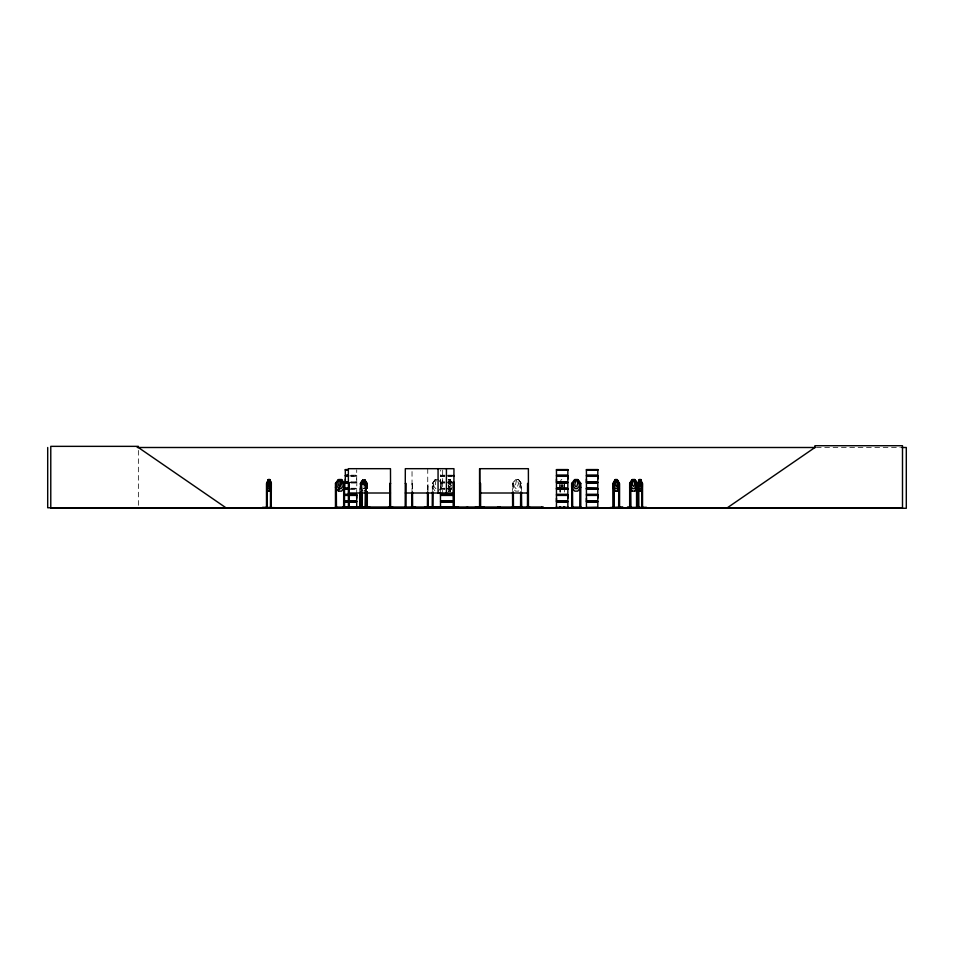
<?xml version="1.0" encoding="UTF-8"?>
<svg xmlns="http://www.w3.org/2000/svg" width="954" height="954" viewBox="0 0 954 954"><rect width="100%" height="100%" fill="white"/><g stroke="black" fill="none" stroke-linecap="round" stroke-linejoin="round"><path stroke-width="0.72" stroke-dasharray="4.77 3.58" d="M356.689 479.099L356.748 475.509L351.012 475.569M440.665 479.099L440.653 481.925L440.593 475.974L444.838 475.915M442.68 470.131L442.68 481.961L442.68 479.099M356.689 494.303L356.82 482.366M444.862 475.187L440.653 475.283L440.665 470.131M440.569 475.915L440.653 475.283M442.68 481.961L442.668 494.303M361.256 490.606L361.256 483.463L361.936 483.141L361.936 490.606M365.692 483.118L365.716 490.606L365.561 483.165M366.837 483.261L366.658 490.606M433.223 483.32L433.152 490.606M440.498 483.416L440.426 490.606M513.431 483.32L512.536 483.463L512.405 487.279L515.446 491.131L518.535 491.131L521.588 487.279M520.705 483.416L520.645 490.606M440.629 482.092L444.862 481.889M363.593 480.172L363.593 486.647M448.976 480.172L448.356 483.463L450.36 483.428L449.608 486.647L448.356 485.157M448.356 487.315L448.976 484.024L449.68 484.024M363.092 479.671L362.341 486.349L363.355 488.639M363.355 480.172L362.58 485.157L364.166 486.647L364.988 483.463L364.166 480.172L363.295 480.172M436.276 480.172L435.298 483.463L436.276 486.647M366.181 483.463L364.977 479.671L362.508 479.671L361.351 486.349L362.973 488.639L364.583 488.639L366.181 486.349M440.581 475.545L444.838 475.569M364.082 486.647L364.082 480.172M562.228 486.647L562.741 485.157M448.463 491.859L449.31 489.474L450.157 491.859M361.53 490.606L361.459 483.428L362.985 479.564M361.554 483.428L363.069 479.564M364.535 491.131L366.086 487.244L366.05 483.428L364.535 479.564M438.28 479.671L435.286 479.671L433.796 483.463L433.796 486.349L435.799 488.639L437.791 488.639M559.64 483.428L561.274 479.564L562.848 479.564M364.345 488.639L365.334 486.349M450.205 491.131L452.065 487.244M360.111 490.606L360.075 483.428L362.568 479.671M364.917 491.036L367.469 487.279L367.469 483.428L365.012 479.564L362.472 479.564L360.016 483.428L359.932 490.606M364.965 491.131L367.469 487.279M432.329 490.606L432.305 483.463L435.286 479.671M351.012 488.675L356.82 488.531L351.012 488.412M444.874 488.686L440.521 488.758L444.862 488.901M356.76 488.686L350.571 488.949M513.347 483.451L513.359 490.606M360.803 483.416L360.075 483.428M816.397 447.498L900.409 447.498M351.012 475.187L356.701 475.187L356.701 469.797M447.808 475.187L452.387 475.187M447.831 475.569L452.434 475.569M349.522 475.915L356.784 475.915M447.831 475.915L452.434 475.915M351.012 476.308L356.701 476.308L356.736 482.187L349.522 482.283M440.653 476.308L444.862 476.308M447.808 476.308L452.387 476.308M448.237 479.564L450.276 479.564M448.273 479.671L450.252 479.671L451.194 483.463M518.487 479.671L515.494 479.671L514.003 483.463L514.003 486.349L516.007 488.639L517.998 488.639L519.978 486.349L519.978 483.463L518.487 479.671L521.48 483.463L520.598 483.463M448.893 480.172L449.608 480.172L450.252 483.463M351.012 481.889L356.701 481.889M447.808 481.889L452.387 481.889M444.838 482.283L440.545 482.307L440.665 491.775M447.831 482.283L452.434 482.283M349.522 482.629L356.784 482.629M440.593 482.688L444.838 482.629M447.831 482.629L452.434 482.629M351.012 483.022L356.701 483.022M440.641 483.022L444.862 483.022M447.808 483.022L451.206 483.022M366.05 483.428L365.31 483.463L364.595 479.671M366.467 490.606L366.467 483.463L367.469 483.428L367.314 490.606M433.056 483.416L432.329 483.463M412.033 483.463L412.533 490.773M440.39 483.463L441.249 483.463L441.249 490.606M448.344 483.523L450.324 483.523L452.22 487.315M360.147 487.244L362.532 491.131L365.012 491.131M351.012 488.257L356.689 488.257L356.677 489.235L350.571 489.247L351.895 489.247M440.665 488.257L444.874 488.257L440.617 488.651M447.796 488.257L451.194 488.257M447.808 488.412L451.206 488.412M447.796 488.686L451.206 488.639M447.808 488.925L451.206 488.925M448.356 489.152L449.239 489.247M440.665 489.247L444.874 489.247M447.796 489.247L451.194 489.247M448.237 491.131L450.276 491.131M448.356 485.98L449.346 488.341L450.658 486.027L449.656 488.913L450.682 491.68M364.965 479.564L367.397 483.463M450.205 479.564L452.148 483.463L450.169 479.671M448.356 489.008L449.608 490.511L450.252 489.008L449.608 484.024M364.511 479.671L366.002 483.463L365.99 490.606M363.069 491.131L361.459 487.279L362.985 491.131M561.226 485.157L561.715 486.647M450.252 483.523L450.872 486.051M564.625 487.744L564.625 492.037M564.398 485.991L564.398 483.428L562.824 479.671L561.19 479.564M564.351 484.715L564.208 492.037M563.933 484.882L563.933 489.175M562.765 482.533L562.765 486.647M561.19 482.533L561.19 486.635M560.523 487.744L560.523 492.037M560.248 487.744L560.248 492.037M560.105 484.882L560.105 489.175M559.843 487.744L559.843 492.037M559.783 483.463L559.724 487.279M521.468 490.606L521.588 483.428L518.535 479.564L515.446 479.564L512.405 483.428L512.536 490.606M427.988 490.773L427.988 483.463L427.487 490.773M427.75 468.688L427.75 491.572M412.295 483.463L412.271 490.773M412.033 471.55L412.033 491.572M367.135 483.463L367.135 490.606M365.31 483.463L365.31 490.606M361.661 483.463L361.661 490.606M360.731 483.141L360.779 490.606M360.588 483.463L360.588 490.606M138.354 450.431L138.354 506.3M516.484 480.172L515.506 485.157L516.484 486.647L517.485 486.647L518.499 483.463L517.485 480.172L516.484 480.172M435.239 479.564L432.198 483.428L432.198 487.279L435.239 491.131L438.327 491.131L441.368 487.279L441.368 483.428L438.327 479.564L435.239 479.564"/><path stroke-width="1.43" d="M348.174 481.889L345.324 481.889L345.336 479.099M356.689 498.226L356.689 495.424L345.324 495.424M556.468 501.017L556.468 495.424L567.845 495.424L567.833 501.017L556.468 501.017L556.48 498.226M556.468 481.889L556.468 476.308L567.845 476.308L567.833 481.889L556.468 481.889L556.48 479.099M567.833 498.226L567.833 495.424M567.833 479.099L567.833 476.308M586.424 501.017L586.424 495.424L597.8 495.424L597.788 501.017L586.424 501.017L586.436 498.226M586.424 481.889L586.424 476.308L597.8 476.308L597.788 481.889L586.424 481.889L586.436 479.099M597.788 498.226L597.788 495.424M597.788 479.099L597.788 476.308M440.617 507.755L458.6 507.266L442.644 507.647M475.164 507.313L484.286 507.278M641.863 483.261L641.947 507.719M267.311 483.261L267.239 507.695M270.984 483.261L270.829 507.766L270.817 483.463M618.741 483.261L618.657 507.766M637.522 507.766L637.522 483.463L636.64 483.118M343.714 483.416L343.643 507.766L343.559 506.884M572.674 507.766L572.448 483.439M636.735 483.261L636.747 507.766M408.479 507.755L415.562 507.278M638.655 483.463L639.371 479.671L640.861 479.671L641.47 486.349L640.539 488.639L639.609 488.639L638.655 486.349L638.655 483.463C636.008 484 639.049 489.557 639.43 491.131M633.897 507.755L646.526 507.707L627.327 507.278L632.132 507.766M642.137 507.695L642.316 483.428L642.316 487.279L640.885 491.131L639.347 491.131M270.471 507.707L270.542 483.463L269.839 479.671L268.253 479.671L267.585 486.349L268.599 488.639L269.588 488.639L270.578 486.349M262.6 507.313L275.134 507.695M357.19 507.695L370.092 507.707M357.356 507.695L369.89 507.695M357.368 507.313L370.045 507.313M555.955 507.313L568.501 507.313M341.58 479.564L344.621 483.428L344.621 487.279L341.58 491.131L338.491 491.131L341.58 479.564L338.491 479.564L335.45 483.428L335.474 507.766M617.262 479.671L615.163 479.671L614.137 483.463L614.137 486.349L615.509 488.639L616.856 488.639L618.192 486.349L617.19 479.671L619.218 483.463L619.218 487.244L617.19 491.036M630.391 483.451L630.534 507.766M627.303 507.695L632.061 507.695M346.04 507.695L350.512 507.707M637.916 483.428L639.347 479.564L640.885 479.564L642.269 483.463M639.43 479.564L637.952 483.463L638.011 507.766M640.802 491.131L642.316 487.279M268.312 479.564L266.762 483.463L266.774 507.766M268.336 479.671L266.703 483.428M268.229 491.131L269.863 491.131L271.377 487.279M269.863 491.131L271.33 487.244M338.539 479.671L337.036 483.463L337.036 486.349L339.052 488.639L341.043 488.639L343.011 486.349L343.011 483.463L341.532 479.671L338.539 479.671L335.546 483.463L336.404 483.416M405.188 507.647L405.319 468.688L453.949 468.688L453.877 507.766L453.842 506.884M571.577 507.695L571.661 506.884L572.674 506.884M613.207 483.463L615.235 479.671M632.275 479.671L629.676 483.463L629.664 507.766M634.78 491.036L637.463 487.279L634.815 491.131L632.18 491.131L629.592 487.279L632.275 491.036M556.432 488.412L567.857 488.698M586.388 488.412L597.8 488.698M586.424 507.528L586.424 502.138L597.8 502.138L597.8 507.528L586.388 507.755M580.807 487.279L577.766 491.131L574.678 491.131L571.625 487.279L571.625 483.428L574.678 479.564L577.766 479.564L580.807 483.428L580.783 507.766M634.076 507.707L646.502 507.313M727.353 507.766L814.931 447.498L814.931 445.721L902.496 445.721L902.496 507.766L47.7 507.766L47.7 447.498M572.567 483.416L571.756 483.463L571.756 507.766M579.925 483.416L580.688 483.463L577.707 479.671L574.725 479.671L573.223 483.463L573.223 486.349L575.226 488.639L577.23 488.639L579.197 486.349L579.197 483.463L577.707 479.671M137.233 447.498L815.384 447.498M901.828 447.498L906.3 447.498L906.3 508.279L50.777 508.279L50.777 446.353L138.354 446.353L138.354 447.498L225.919 507.766M345.312 469.571L348.186 469.559M556.456 469.571L567.857 469.571M586.412 469.571L597.8 469.571M348.162 469.773L345.312 469.785L345.336 475.187L348.174 475.187M345.336 470.131L348.186 470.131M556.48 470.131L567.833 470.131M586.436 470.131L597.788 470.131M345.253 475.569L348.127 475.569M453.353 475.569L454.128 475.569M556.385 475.569L567.916 475.569M586.34 475.569L597.872 475.569M345.253 475.915L348.127 475.915M453.353 475.915L454.128 475.915M556.385 475.915L567.916 475.915M586.34 475.915L597.872 475.915M348.174 476.308L345.324 476.308L345.324 481.889M268.229 479.564L269.863 479.564L271.377 483.428L270.542 483.463M637.439 507.766L637.463 483.428L634.875 479.564L632.18 479.564L629.592 483.428L630.618 483.463L630.701 507.766M634.827 479.671L632.228 479.671L630.952 483.463L630.952 486.349L632.657 488.639L634.362 488.639L636.044 486.349L634.78 479.671M345.253 482.283L348.127 482.283M453.353 482.283L454.128 482.283M556.385 482.283L567.916 482.283M586.34 482.283L597.872 482.283M345.253 482.629L348.127 482.629M453.353 482.629L454.128 482.629M556.385 482.629L567.916 482.629M586.34 482.629L597.872 482.629M345.324 483.022L348.174 483.022M618.633 483.416L619.504 483.463L619.575 507.766M637.415 483.428L634.815 479.564M267.251 483.463L266.5 483.463L266.5 507.766M343.643 483.463L344.477 483.463L344.537 507.766M348.365 483.463L349.236 483.463L349.164 507.766M390.639 483.463L389.769 483.463L389.685 507.766M405.319 483.463L406.142 483.463L406.046 507.766M479.564 483.463L480.589 483.463L480.613 507.766M528.385 483.463L527.562 483.463L527.467 507.766M614.006 483.463L613.124 483.463L613.064 487.279L615.199 491.131L617.298 491.131L619.218 487.244M641.768 483.463L642.543 483.463L642.543 507.766M266.703 487.279L268.312 491.131M613.064 487.279L615.235 491.036M345.336 488.257L348.186 488.257M556.48 488.257L567.833 488.257L567.833 483.022L556.468 483.022L556.468 488.4L567.857 488.412M586.436 488.257L597.788 488.257L597.788 483.022L586.424 483.022L586.424 488.4L597.8 488.4M345.312 488.412L348.162 488.412M345.312 488.639L348.186 488.686M345.312 488.889L348.162 488.901M345.336 489.247L348.186 489.247M556.48 489.247L567.833 489.247M586.436 489.247L597.788 489.247M348.365 493.003L390.484 493.003M405.319 493.003L453.949 493.003M479.767 493.003L528.385 493.003M345.324 494.303L356.701 494.303M440.641 494.303L453.281 494.303M345.253 494.697L356.784 494.697M440.569 494.697L454.128 494.697M556.385 494.697L567.916 494.697M586.34 494.697L597.872 494.697M345.253 495.043L356.784 495.043M440.569 495.043L454.128 495.043M556.385 495.043L567.916 495.043M586.34 495.043L597.872 495.043M440.641 495.424L453.281 495.424M345.324 501.017L356.701 501.017L356.701 495.424M440.641 501.017L453.281 501.017M345.253 501.399L356.784 501.399M440.569 501.399L454.128 501.399M556.385 501.399L567.916 501.399M586.34 501.399L597.872 501.399M345.253 501.744L356.784 501.744M440.569 501.744L454.128 501.744M556.385 501.744L567.916 501.744M586.34 501.744L597.872 501.744M345.324 502.138L356.701 502.138L356.701 507.528L345.312 507.54M440.641 502.138L453.281 502.138M267.263 506.884L266.416 506.884L266.452 507.766M270.471 506.884L271.306 506.884M335.45 506.884L336.464 506.884L336.464 507.766L336.261 483.141M579.77 506.884L580.783 506.884M613.16 506.884L614.078 506.884L614.078 507.766M618.657 506.884L619.575 506.884M629.664 506.884L630.701 506.884M636.58 506.884L637.606 506.884M637.987 506.884L638.798 506.884M641.803 506.884L642.614 506.884M336.464 507.134L343.559 507.134M388.433 507.278L392.953 507.313M424.435 507.766L431.387 507.313L424.602 507.755M433.247 507.134L440.331 507.134M467.854 507.266L465.23 507.766M513.455 507.134L520.55 507.134M572.674 507.134L579.77 507.134M345.336 507.373L356.689 507.373M431.387 507.313L424.458 507.278M440.665 507.373L458.6 507.313M586.436 507.373L597.788 507.373M579.889 483.153L579.77 507.766M556.409 507.743L556.48 502.138L567.845 502.138L567.845 507.528M521.683 507.707L521.468 492.037M454.199 507.707L454.199 483.463L453.126 483.463L453.21 507.766M344.728 507.707L344.573 506.884M622.867 507.695L609.928 507.766M362.019 507.707L361.936 492.037M638.464 507.695L638.298 483.439M335.45 487.279L338.491 491.131M269.767 479.564L271.33 483.463L271.234 507.766M560.63 507.278L560.558 506.884M638.655 507.719L638.727 489.175M642.304 506.884L642.304 507.766M638.298 506.884L638.298 507.766M637.26 506.884L637.236 507.766M636.926 506.884L636.962 507.766M636.556 483.141L636.58 507.766M630.32 506.884L630.344 507.766M630.045 506.884L630.022 507.766M629.914 483.463L629.807 507.766M619.277 507.766L619.361 483.428L617.214 479.564L615.127 479.564L613.064 483.428L613.219 507.766M619.086 506.884L619.051 507.766M618.955 483.463L618.884 507.766M614.006 487.744L613.982 507.766M613.78 483.463L613.839 507.766M613.589 506.884L613.649 507.766M613.458 483.463L613.386 507.766M580.592 506.884L580.592 507.766M579.96 506.884L579.96 507.766M572.483 506.884L572.483 507.766M564.673 506.884L564.613 507.766M564.398 506.884L564.398 507.766M564.267 506.884L564.208 507.766L564.16 507.134M563.945 506.884L563.862 507.766M560.248 506.884L560.308 507.766M560.165 506.884L560.058 507.766M559.843 506.884L559.843 507.766M559.807 506.884L559.795 507.766M554.083 507.766L551.519 507.766M551.138 507.766L548.86 507.766M548.538 507.766L545.438 507.766M543.279 507.766L543.279 507.015L342.856 507.015L342.856 507.766M541.753 507.015L541.753 507.766M529.673 507.015L529.673 507.766M528.48 506.884L528.456 507.766L528.385 468.688L479.767 468.688L479.874 507.766M528.134 507.015L528.087 507.766M527.657 506.884L527.657 507.766M526.548 507.015L526.548 507.766M521.373 506.884L521.373 507.766M520.729 506.884L520.729 507.766M520.645 492.037L520.55 507.766M513.359 492.037L513.455 507.766M513.264 506.884L513.264 507.766M512.536 492.037L512.632 507.766M512.441 506.884L512.441 507.766M500.039 507.015L500.039 507.766M499.276 507.015L499.276 507.766M498.87 507.015L498.87 507.766M497.738 507.015L497.738 507.766M480.494 506.884L480.482 507.766M479.981 506.884L479.969 507.766M479.564 468.688L479.564 507.766L479.468 506.884M478.836 507.015L478.836 507.766M464.634 507.766L461.879 507.766M455.893 507.015L455.678 507.266M454.593 507.015L454.593 507.766M454.307 506.884L454.295 507.766M453.412 507.015L453.412 507.766M453.031 506.884L453.031 507.766M451.814 506.884L451.874 507.766M451.683 506.884L451.636 507.766M451.314 506.884L451.469 507.766M451.278 506.884L451.23 507.766M446.973 507.766L446.532 506.884M446.424 468.688L446.424 493.003M446.484 506.884L446.389 507.766M441.153 506.884L441.344 507.766M440.426 492.037L440.521 507.766M440.331 506.884L440.331 507.766M438.065 468.688L438.065 493.003M433.247 506.884L433.247 507.766M433.152 492.037L433.056 507.766M432.424 506.884L432.424 507.766M432.329 492.037L432.234 507.766M427.988 492.24L427.988 507.766M427.726 492.24L427.69 507.766M427.487 492.24L427.452 507.766M412.533 492.24L412.569 507.766M412.366 506.884L412.331 507.766L412.271 492.24M412.033 492.24L412.021 507.766M406.237 506.884L406.237 507.766M405.414 506.884L405.414 507.766M390.723 506.884L390.723 507.766M390.603 507.766L390.484 468.688L348.365 468.688L348.401 507.766L348.282 506.884M390.377 506.884L390.353 507.766M389.924 483.463L390.031 507.766M367.314 492.037L367.302 507.766M367.135 492.037L367.028 507.766L367.004 506.884M366.658 492.037L366.658 507.766M366.467 492.037L366.574 507.766M366.396 506.884L366.396 507.766M366.038 506.884L366.026 507.766M365.99 492.037L365.99 507.766M365.668 507.766L365.716 492.037L365.537 507.766M365.31 492.037L365.287 507.766M361.661 492.037L361.709 507.766M361.53 492.037L361.53 507.766M361.256 506.884L361.256 507.766M361.256 492.037L361.208 507.766M360.779 492.037L360.672 507.766M360.588 492.037L360.481 507.766L360.457 506.884M360.111 492.037L360.218 507.766M359.932 492.037L359.944 507.766M359.849 506.884L359.849 507.766M349.081 483.463L348.949 507.766M348.627 506.884L348.651 507.766M335.641 506.884L335.641 507.766M266.905 483.463L266.905 486.313M266.905 489.175L266.953 507.766M639.824 480.172C637.713 489.557 643.079 486.635 639.824 480.172M268.825 480.172L268.348 485.157L269.326 486.647L269.839 483.463L268.742 480.172M615.819 480.172L615.163 485.157L616.499 486.647L617.19 483.463L616.499 480.172L615.819 480.172M633.062 480.172L632.24 485.157L633.909 486.647L634.78 483.463L633.909 480.172L633.062 480.172M609.88 507.647L622.855 507.313L609.88 507.647M339.517 480.172L338.551 485.157L339.517 486.647L340.518 486.647L341.532 483.463L340.518 480.172L339.517 480.172M575.703 480.172L574.737 485.157L575.703 486.647L576.705 486.647L577.719 483.463L576.705 480.172L575.703 480.172M567.857 469.773L556.456 469.773L556.48 475.187L567.845 475.187L567.845 469.797M597.8 469.773L586.412 469.773L586.436 475.187L597.8 475.187L597.8 469.797M567.857 488.925L556.456 488.901L556.48 494.303L567.845 494.303L567.845 488.925M597.8 488.889L586.412 488.889L586.436 494.303L597.8 494.303L597.8 488.925M452.113 507.766L452.113 506.884L452.053 507.766M446.174 507.766L446.126 506.884L446.09 507.766"/></g></svg>
